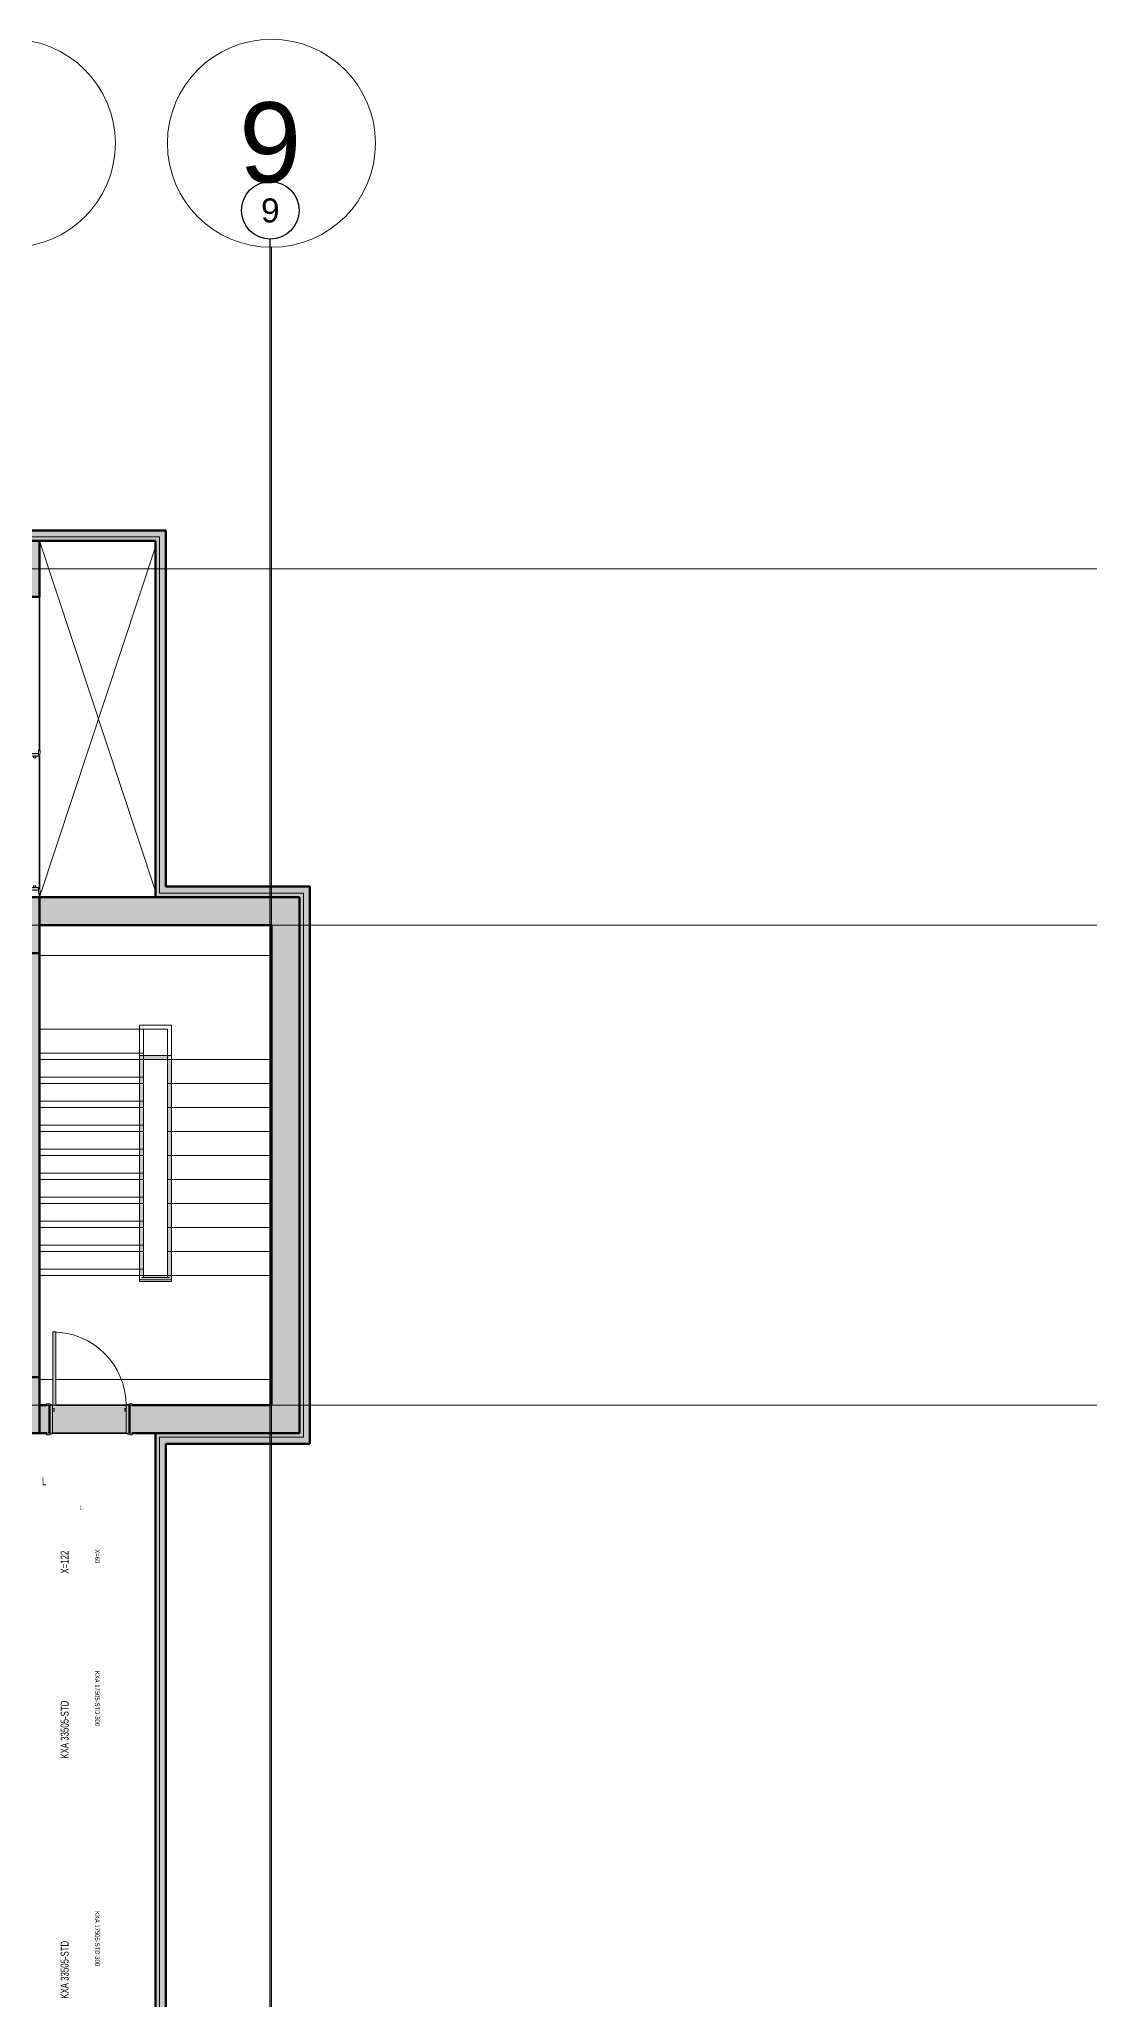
# Model space of a CAD drawing. Header units: millimetres. Extents: x -18178 to 96133, y -22425 to 61598.
# Drawn here: x 56978 to 70193, y 37102 to 61598 of the extents above; entities that cross this region are included whole.
import ezdxf
from ezdxf.enums import TextEntityAlignment as Align

# ---------------------------------------------------------------- set-up
doc = ezdxf.new("R2010")
doc.units = ezdxf.units.MM
for name, pattern in [('Centre', [10, 6, -1.25, 1.5, -1.25]), ('Demolished', [4.8, 3.2, -1.6]), ('Demolished_2_', [7.14375, 4.7625, -2.38125])]:
    doc.linetypes.add(name, pattern=pattern)
for name, color, linetype, lineweight, true_color in [('A-DOOR', 7, 'Continuous', 9, 0x7f7f7f), ('A-DOOR-FRAM', 7, 'Continuous', 9, 0x7f7f7f), ('A-FLOR', 7, 'Continuous', 9, 0x7f7f7f), ('A-FLOR-HRAL-MBND', 7, 'Continuous', 9, 0x7f7f7f), ('A-WALL', 7, 'Continuous', 9, 0x7f7f7f), ('A-WALL-PATT', 7, 'Continuous', 18, 0x7f7f7f), ('I-WALL', 7, 'Continuous', 9, 0x7f7f7f), ('S-COLS', 7, 'Continuous', 9, 0x7f7f7f), ('S-STRS', 7, 'Continuous', 9, 0x7f7f7f), ('S-STRS-MBND', 7, 'Continuous', 9, 0x7f7f7f)]:
    doc.layers.add(name, color=color, linetype=linetype, lineweight=lineweight, true_color=true_color)
for name, color, linetype, lineweight in [('A-FLOR-HRAL', 7, 'Demolished', 9), ('S-GRID', 7, 'Continuous', 9), ('S-GRID-IDEN', 7, 'Continuous', 9)]:
    doc.layers.add(name, color=color, linetype=linetype, lineweight=lineweight)
for name, color, linetype in [('EAE-BB-B-IN-004-KXA 3200A', 50, 'Continuous'), ('eae-bb-mım.', 7, 'Continuous'), ('EAE-BB-R1-OUT-004-KXC 1600A', 200, 'Continuous')]:
    doc.layers.add(name, color=color, linetype=linetype)
doc.styles.add('Arial', font='arial.ttf')
doc.styles.get("Standard").update_dxf_attribs({"font": 'arial.ttf'})

# ---------------------------------------------------------------- blocks, each defined once
blk = doc.blocks.new('Double leaf fire resistant solid steel door - 1600W x 2400H mm-1298319-Busbar Distribution First Floor  Layout - Phase 1')
at = {"layer": 'A-DOOR', "lineweight": 18, "true_color": 0xf2f2f2}
h = blk.add_hatch(color=7, dxfattribs=at)
h.paths.add_polyline_path([(817, 58), (817, 865), (785, 865), (785, 50), (817, 50)], flags=0)
h.paths.add_polyline_path([(-785, 58), (-785, 865), (-817, 865), (-817, 50), (-785, 50)], flags=0)
h = blk.add_hatch(color=7, dxfattribs=at)
h.paths.add_polyline_path([(895, 70), (855, 70), (829, 56), (825, 50), (895, 50), (895, 58)], flags=0)
h.paths.add_polyline_path([(-825, 50), (-833, 58), (-855, 70), (-895, 70), (-895, 50)], flags=0)
h = blk.add_hatch(color=7, dxfattribs=at)
h.paths.add_polyline_path([(895, -70), (895, -50), (825, -50), (829, -56), (855, -70)], flags=0)
h.paths.add_polyline_path([(-825, -50), (-895, -50), (-895, -70), (-855, -70), (-829, -56)], flags=0)
at = {"layer": 'A-DOOR-FRAM', "lineweight": 18, "true_color": 0xf2f2f2}
h = blk.add_hatch(color=7, dxfattribs=at)
h.paths.add_polyline_path([(852, 50), (820, 50), (820, -50), (852, -50)], flags=0)
h.paths.add_polyline_path([(-820, 50), (-852, 50), (-852, -50), (-820, -50)], flags=0)
h = blk.add_hatch(color=7, dxfattribs=at)
h.paths.add_polyline_path([(820, -17), (820, 15), (801, 15), (801, -17)], flags=0)
h.paths.add_polyline_path([(-801, -17), (-801, 15), (-820, 15), (-820, -17)], flags=0)
at = {"layer": 'A-DOOR', "color": 254, "true_color": 0xcccccc}
for p, q in [((-785, 865), (-817, 865)), ((-817, 865), (-817, 50)), ((-785, 50), (-785, 865)), ((817, 865), (785, 865)), ((785, 865), (785, 50)), ((817, 50), (817, 865)), ((-855, 70), (-895, 70)), ((-895, 70), (-895, 50)), ((-895, 50), (-825, 50)), ((-829, 56), (-855, 70)), ((-817, 50), (-785, 50)), ((785, 50), (817, 50)), ((825, 50), (895, 50)), ((855, 70), (829, 56)), ((895, 70), (855, 70)), ((895, 50), (895, 70)), ((-895, -50), (-895, -70)), ((-825, -50), (-895, -50)), ((-895, -70), (-855, -70)), ((-855, -70), (-829, -56)), ((895, -50), (825, -50)), ((829, -56), (855, -70)), ((855, -70), (895, -70)), ((895, -70), (895, -50))]:
    blk.add_line(p, q, dxfattribs=at)
at = {"layer": 'A-DOOR', "color": 254, "lineweight": 18, "true_color": 0xcccccc}
for p, q in [((-785, 865), (-817, 865)), ((-817, 865), (-817, 50)), ((-785, 50), (-785, 865)), ((785, 50), (785, 865)), ((785, 865), (817, 865)), ((817, 865), (817, 50)), ((-817, 50), (-785, 50)), ((817, 50), (785, 50))]:
    blk.add_line(p, q, dxfattribs=at)
at = {"layer": 'A-DOOR', "color": 254, "true_color": 0xe5e5e5}
for centre, radius, start, end in [((-817, 50), 816, 360, 90), ((817, 50), 815, 90, 180)]:
    blk.add_arc(centre, radius, start, end, dxfattribs=at)
at = {"layer": 'A-DOOR', "color": 254, "true_color": 0xcccccc}
for centre, start, end in [((-833, 49), 7.125, 60.2551), ((833, 49), 119.7449, 172.875), ((-833, -49), 299.7449, 352.875), ((833, -49), 187.125, 240.2551)]:
    blk.add_arc(centre, 8.06, start, end, dxfattribs=at)
at = {"layer": 'A-DOOR-FRAM', "color": 254, "lineweight": 18, "true_color": 0xcccccc}
for p, q in [((-820, 50), (-852, 50)), ((-852, 50), (-852, -50)), ((-820, -50), (-820, 50)), ((-801, 15), (-820, 15)), ((-820, 15), (-820, -17)), ((-801, -17), (-801, 15)), ((801, 15), (801, -17)), ((820, 15), (801, 15)), ((852, 50), (820, 50)), ((820, 50), (820, -50)), ((820, -17), (820, 15)), ((852, -50), (852, 50)), ((-852, -50), (-820, -50)), ((-820, -17), (-801, -17)), ((801, -17), (820, -17)), ((820, -50), (852, -50))]:
    blk.add_line(p, q, dxfattribs=at)
blk = doc.blocks.new('STR-Conc-Precast Rectangular Column Nwt - 700 x 700 mm-835840-Busbar Distribution First Floor  Layout - Phase 1')
at = {"layer": 'S-COLS', "lineweight": 35, "true_color": 0xf2f2f2}
blk.add_hatch(color=7, dxfattribs=at).paths.add_polyline_path([(227, 350), (-350, 350), (-350, -350), (350, -350), (350, 350)], flags=0)
at = {"layer": 'S-COLS', "color": 254, "lineweight": 50, "true_color": 0xcccccc}
for p, q in [((350, 350), (-350, 350)), ((-350, 350), (-350, -350)), ((350, -350), (350, 350)), ((-350, -350), (350, -350))]:
    blk.add_line(p, q, dxfattribs=at)
blk = doc.blocks.new('Single leaf fire resistant solid steel door - 1000W x 2400H mm-1314633-Busbar Distribution First Floor  Layout - Phase 1')
at = {"layer": 'A-DOOR', "lineweight": 18, "true_color": 0xf2f2f2}
h = blk.add_hatch(color=7, dxfattribs=at)
h.paths.add_polyline_path([(-495, 195), (-535, 195), (-535, 175), (-465, 175), (-469, 181)], flags=0)
h.paths.add_polyline_path([(495, 195), (469, 181), (465, 175), (535, 175), (535, 195)], flags=0)
h = blk.add_hatch(color=7, dxfattribs=at)
h.paths.add_polyline_path([(535, -175), (465, -175), (469, -181), (495, -195), (535, -195)], flags=0)
h.paths.add_polyline_path([(-465, -175), (-535, -175), (-535, -195), (-495, -195), (-469, -181)], flags=0)
blk.add_hatch(color=7, dxfattribs=at).paths.add_polyline_path([(420, -175), (420, -1091), (458, -1091), (458, -175)], flags=0)
at = {"layer": 'A-DOOR-FRAM', "lineweight": 18, "true_color": 0xf2f2f2}
h = blk.add_hatch(color=7, dxfattribs=at)
h.paths.add_polyline_path([(-492, 175), (-492, -175), (-460, -175), (-460, 175)], flags=0)
h.paths.add_polyline_path([(490, 175), (460, 175), (460, -175), (492, -175), (492, 175)], flags=0)
h = blk.add_hatch(color=7, dxfattribs=at)
h.paths.add_polyline_path([(-460, -103), (-460, -135), (-441, -135), (-441, -103)], flags=0)
h.paths.add_polyline_path([(441, -103), (441, -135), (460, -135), (460, -103)], flags=0)
at = {"layer": 'A-DOOR', "color": 254, "true_color": 0xcccccc}
for p, q in [((-535, 195), (-495, 195)), ((-535, 175), (-535, 195)), ((-465, 175), (-535, 175)), ((-495, 195), (-469, 181)), ((535, 175), (465, 175)), ((469, 181), (495, 195)), ((495, 195), (535, 195)), ((535, 195), (535, 175)), ((-535, -195), (-535, -175)), ((-535, -175), (-465, -175)), ((-495, -195), (-535, -195)), ((-469, -181), (-495, -195)), ((465, -175), (535, -175)), ((495, -195), (469, -181)), ((535, -195), (495, -195)), ((535, -175), (535, -195))]:
    blk.add_line(p, q, dxfattribs=at)
at = {"layer": 'A-DOOR', "color": 254, "lineweight": 18, "true_color": 0xe5e5e5}
for p, q in [((420, -175), (458, -175)), ((420, -1091), (420, -175)), ((420, -175), (420, -1091)), ((458, -175), (420, -175)), ((458, -175), (458, -1091)), ((458, -1091), (458, -175)), ((458, -1091), (420, -1091)), ((420, -1091), (458, -1091))]:
    blk.add_line(p, q, dxfattribs=at)
at = {"layer": 'A-DOOR', "color": 254, "true_color": 0xcccccc}
for centre, start, end in [((-473, 174), 7.125, 60.2551), ((473, 174), 119.7449, 172.875), ((-473, -174), 299.7449, 352.875), ((473, -174), 187.125, 240.2551)]:
    blk.add_arc(centre, 8.06, start, end, dxfattribs=at)
at = {"layer": 'A-DOOR', "color": 254, "true_color": 0xe5e5e5}
blk.add_arc((458, -175), 916, 180, 270, dxfattribs=at)
at = {"layer": 'A-DOOR-FRAM', "color": 254, "lineweight": 18, "true_color": 0xcccccc}
for p, q in [((-492, 175), (-460, 175)), ((-492, -175), (-492, 175)), ((-460, 175), (-460, -175)), ((460, 175), (492, 175)), ((460, -175), (460, 175)), ((492, 175), (492, -175)), ((-460, -175), (-492, -175)), ((-460, -103), (-441, -103)), ((-460, -135), (-460, -103)), ((-441, -135), (-460, -135)), ((-441, -103), (-441, -135)), ((441, -103), (460, -103)), ((441, -135), (441, -103)), ((460, -135), (441, -135)), ((460, -103), (460, -135)), ((492, -175), (460, -175))]:
    blk.add_line(p, q, dxfattribs=at)
blk = doc.blocks.new('Railing - Railing-897863-Busbar Distribution First Floor  Layout - Phase 1')
at = {"layer": 'A-FLOR-HRAL', "linetype": 'Continuous', "true_color": 0xf2f2f2}
for points in [[(68250, 48926), (68550, 48926), (68601, 48977), (68199, 48977)], [(68250, 47726), (68250, 48926), (68199, 48977), (68199, 47726)], [(68601, 46175), (68601, 48926), (68550, 48926), (68550, 46226)], [(68250, 46226), (68250, 47726), (68199, 47726), (68199, 46226)], [(68199, 46175), (68601, 46175), (68550, 46226), (68250, 46226)]]:
    blk.add_hatch(color=7, dxfattribs=at).paths.add_polyline_path(points, flags=0)
at = {"layer": 'A-FLOR-HRAL', "color": 254, "linetype": 'Continuous', "true_color": 0xe5e5e5}
for p, q in [((68199, 48977), (68199, 47726)), ((68601, 48977), (68199, 48977)), ((68250, 48926), (68250, 47726)), ((68550, 48926), (68250, 48926)), ((68550, 46226), (68550, 48926)), ((68601, 48926), (68601, 48977)), ((68601, 46175), (68601, 48926)), ((68199, 47726), (68250, 47726)), ((68199, 47726), (68199, 46226)), ((68250, 47726), (68250, 46226)), ((68199, 46226), (68199, 46175)), ((68199, 46175), (68601, 46175)), ((68250, 46226), (68550, 46226))]:
    blk.add_line(p, q, dxfattribs=at)
at = {"layer": 'A-FLOR-HRAL-MBND', "color": 254, "true_color": 0xe5e5e5}
for p, q in [((68199, 49357), (68199, 46306)), ((68601, 49357), (68199, 49357)), ((68250, 49306), (68250, 46306)), ((68550, 49306), (68250, 49306)), ((68550, 48926), (68550, 49306)), ((68601, 48926), (68601, 49357)), ((68199, 48977), (68199, 46226)), ((68601, 48977), (68199, 48977)), ((68250, 48926), (68250, 46226)), ((68550, 48926), (68250, 48926)), ((68550, 46226), (68550, 48926)), ((68550, 46226), (68550, 48926)), ((68601, 48926), (68601, 48977)), ((68601, 46226), (68601, 48926)), ((68601, 46175), (68601, 48926)), ((68199, 47726), (68199, 46226)), ((68250, 47726), (68250, 46226)), ((68250, 46306), (68199, 46306)), ((68199, 46226), (68199, 46153)), ((68199, 46226), (68199, 46175)), ((68199, 46175), (68601, 46175)), ((68199, 46153), (68601, 46153)), ((68225, 46203), (68575, 46203)), ((68250, 46226), (68550, 46226)), ((68601, 46153), (68601, 46226))]:
    blk.add_line(p, q, dxfattribs=at)
blk = doc.blocks.new('Grid - Arup_Grid_Head_Circle-39942-Busbar Distribution First Floor  Layout - Phase 1')
at = {"layer": 'S-GRID-IDEN', "color": 253, "lineweight": 18, "true_color": 0xaaaaaa}
blk.add_circle((0, 0), 6.5, dxfattribs=at)
blk = doc.blocks.new('IL021-ARP-ZZ-XX-M3-J-A-0001_rvt-1-Busbar Distribution First Floor  Layout - Phase 1')
at = {"layer": 'A-WALL-PATT', "lineweight": 25, "true_color": 0xf2f2f2}
h = blk.add_hatch(color=7, dxfattribs=at)
h.paths.add_polyline_path([(68450, 55456), (68530, 55456), (68530, 55536), (65935, 55536), (65935, 55456), (67085, 55456)], flags=0)
h.paths.add_polyline_path([(64135, 55456), (64135, 55536), (63675, 55536), (63675, 55456), (64007, 55456)], flags=0)
h.paths.add_polyline_path([(58878, 55456), (59625, 55456), (59625, 55536), (46975, 55536), (46975, 55456), (56142, 55456)], flags=0)
h.paths.add_polyline_path([(44516, 55456), (45025, 55456), (45025, 55536), (10025, 55536), (10025, 55456), (43832, 55456)], flags=0)
at = {"layer": 'A-WALL-PATT', "lineweight": 5, "true_color": 0xf2f2f2}
h = blk.add_hatch(color=7, dxfattribs=at)
h.paths.add_polyline_path([(68400, 55406), (68450, 55406), (68450, 55456), (65935, 55456), (65935, 55406), (67085, 55406)], flags=0)
h.paths.add_polyline_path([(63715, 55406), (64135, 55406), (64135, 55456), (63675, 55456), (63675, 55406), (63710, 55406)], flags=0)
h.paths.add_polyline_path([(59495, 55406), (59625, 55406), (59625, 55456), (46975, 55456), (46975, 55406), (59490, 55406)], flags=0)
h.paths.add_polyline_path([(43540, 55406), (45025, 55406), (45025, 55456), (10075, 55456), (10075, 55406), (42465, 55406)], flags=0)
at = {"layer": 'A-WALL-PATT', "lineweight": 25, "true_color": 0xf2f2f2}
for points in [[(68450, 50956), (68450, 55406), (68400, 55406), (68400, 50956)], [(69850, 50606), (70200, 50606), (70200, 50956), (66950, 50955), (66950, 50606), (69820, 50606)], [(70200, 50956), (70250, 50956), (70250, 51006), (68450, 51006), (68450, 50956), (69820, 50956)], [(70250, 44206), (70250, 50956), (70200, 50956), (70200, 44206)], [(70200, 44256), (70200, 50606), (69850, 50606), (69850, 44256)], [(66600, 44956), (66950, 44956), (66950, 50256), (66600, 50256), (66600, 45676)], [(70200, 44206), (70200, 44256), (68400, 44256), (68400, 44206), (69820, 44206)]]:
    blk.add_hatch(color=7, dxfattribs=at).paths.add_polyline_path(points, flags=0)
at = {"layer": 'A-WALL-PATT', "lineweight": 5, "true_color": 0xf2f2f2}
for points in [[(68530, 51006), (68530, 55456), (68450, 55456), (68450, 51006)], [(70250, 51006), (70330, 51006), (70330, 51086), (68530, 51086), (68530, 51006), (69820, 51006)], [(70330, 44126), (70330, 51006), (70250, 51006), (70250, 44126)], [(70200, 44126), (70250, 44126), (70250, 44206), (68450, 44206), (68450, 44126), (69820, 44126)]]:
    blk.add_hatch(color=7, dxfattribs=at).paths.add_polyline_path(points, flags=0)
at = {"layer": 'A-WALL-PATT', "lineweight": 25, "true_color": 0xf2f2f2}
h = blk.add_hatch(color=7, dxfattribs=at)
h.paths.add_polyline_path([(69820, 44256), (69850, 44256), (69850, 44606), (68075, 44606), (68075, 44256), (68453, 44256)], flags=0)
h.paths.add_polyline_path([(67075, 44256), (67075, 44606), (66950, 44606), (66950, 44256), (67040, 44256)], flags=0)
at = {"layer": 'A-WALL-PATT', "lineweight": 5, "true_color": 0xf2f2f2}
h = blk.add_hatch(color=7, dxfattribs=at)
h.paths.add_polyline_path([(68400, 11356), (68450, 11356), (68450, 11621), (68400, 11621), (68400, 11586)], flags=0)
h.paths.add_polyline_path([(68400, 14021), (68450, 14021), (68450, 44206), (68400, 44206), (68400, 14056)], flags=0)
at = {"layer": 'A-WALL-PATT', "lineweight": 25, "true_color": 0xf2f2f2}
h = blk.add_hatch(color=7, dxfattribs=at)
h.paths.add_polyline_path([(68450, 11406), (68530, 11406), (68530, 11621), (68450, 11621)], flags=0)
h.paths.add_polyline_path([(68530, 14021), (68530, 44126), (68450, 44126), (68450, 14021), (68465, 14021)], flags=0)
at = {"layer": 'I-WALL', "lineweight": 5, "true_color": 0xf2f2f2}
h = blk.add_hatch(color=7, dxfattribs=at)
h.paths.add_polyline_path([(67083, 44256), (67083, 44606), (67075, 44606), (67075, 44256), (67080, 44256)], flags=0)
h.paths.add_polyline_path([(68075, 44256), (68075, 44606), (68067, 44606), (68067, 44256), (68070, 44256)], flags=0)
h.paths.add_polyline_path([(67134, 44256), (68035, 44256), (68035, 44534), (68016, 44534), (68016, 44566), (68035, 44566), (68035, 44606), (67115, 44606), (67117, 44566), (67134, 44566), (67134, 44534), (67115, 44534), (67117, 44256)], flags=0)
at = {"color": 254, "lineweight": 18, "true_color": 0xe5e5e5}
for p, q in [((66950, 55406), (68400, 51031)), ((66950, 50956), (68400, 55331))]:
    blk.add_line(p, q, dxfattribs=at)
at = {"layer": 'A-FLOR', "color": 254, "lineweight": 35, "true_color": 0xe5e5e5}
for p, q in [((66950, 52791), (66950, 54706)), ((66950, 51060), (66950, 52732)), ((66950, 50956), (66950, 51001)), ((68035, 44256), (67115, 44256))]:
    blk.add_line(p, q, dxfattribs=at)
at = {"layer": 'A-WALL', "color": 254, "lineweight": 50, "true_color": 0xcccccc}
for p, q in [((68530, 55536), (65935, 55536)), ((66950, 55406), (68400, 55406)), ((68400, 55406), (68400, 50956)), ((68530, 55456), (68530, 55536)), ((68530, 55406), (68530, 55456)), ((68530, 51086), (68530, 55406)), ((68400, 50956), (68450, 50956)), ((68450, 50956), (68530, 50956)), ((70330, 51086), (68530, 51086)), ((68530, 50956), (70200, 50956)), ((70200, 50956), (70200, 44256)), ((70330, 51006), (70330, 51086)), ((70330, 50956), (70330, 51006)), ((70330, 44126), (70330, 50956)), ((70200, 44256), (68400, 44256)), ((68400, 44256), (68400, 44206)), ((68400, 44206), (68400, 44126)), ((68400, 44126), (68400, 14056)), ((68530, 44126), (70200, 44126)), ((68530, 14056), (68530, 44126)), ((70200, 44126), (70250, 44126)), ((70250, 44126), (70330, 44126))]:
    blk.add_line(p, q, dxfattribs=at)
at = {"layer": 'A-WALL', "color": 254, "lineweight": 18, "true_color": 0xcccccc}
for p, q in [((68450, 55456), (65935, 55456)), ((68450, 55456), (68450, 55406)), ((68450, 51006), (68450, 55406)), ((68530, 51006), (68450, 51006)), ((70250, 51006), (68530, 51006)), ((70250, 51006), (70250, 50956)), ((70250, 44206), (70250, 50956)), ((68450, 44206), (70200, 44206)), ((68450, 44126), (68450, 44206)), ((68450, 14021), (68450, 44126)), ((70250, 44206), (70200, 44206))]:
    blk.add_line(p, q, dxfattribs=at)
at = {"layer": 'I-WALL', "color": 254, "lineweight": 50, "true_color": 0xcccccc}
for p, q in [((70200, 50956), (66950, 50956)), ((70200, 50606), (70200, 50956)), ((66950, 50606), (69850, 50606)), ((69850, 50606), (69850, 44606)), ((70200, 44256), (70200, 50606)), ((66950, 44956), (66950, 50256)), ((67040, 44606), (66950, 44606)), ((67075, 44256), (67075, 44606)), ((68075, 44606), (68075, 44256)), ((69850, 44606), (68110, 44606)), ((66950, 44256), (67040, 44256)), ((68110, 44256), (69850, 44256)), ((69850, 44256), (70200, 44256))]:
    blk.add_line(p, q, dxfattribs=at)
at = {"layer": 'I-WALL', "color": 254, "lineweight": 35, "true_color": 0xe5e5e5}
for p, q in [((67155, 44606), (68035, 44606)), ((68035, 44256), (67115, 44256))]:
    blk.add_line(p, q, dxfattribs=at)
at = {"layer": 'S-GRID', "color": 253, "linetype": 'Centre', "lineweight": 18, "true_color": 0xaaaaaa}
for p, q in [((69850, -7279), (69850, 59074)), ((80163, 55056), (-5598, 55056)), ((80163, 50606), (-5598, 50606)), ((80162, 44606), (-5599, 44606))]:
    blk.add_line(p, q, dxfattribs=at)
at = {"layer": 'S-STRS', "color": 254, "true_color": 0xe5e5e5}
for p, q in [((69850, 50226), (66950, 50226)), ((68199, 48926), (66950, 48926)), ((68199, 48926), (66950, 48926)), ((68601, 48926), (69850, 48926)), ((68601, 48926), (69850, 48926)), ((68199, 48626), (66950, 48626)), ((68199, 48626), (66950, 48626)), ((68601, 48626), (69850, 48626)), ((68601, 48626), (69850, 48626)), ((68199, 48326), (66950, 48326)), ((68199, 48326), (66950, 48326)), ((68601, 48326), (69850, 48326)), ((68601, 48326), (69850, 48326)), ((68199, 48026), (66950, 48026)), ((68199, 48026), (66950, 48026)), ((68601, 48026), (69850, 48026)), ((68601, 48026), (69850, 48026)), ((68199, 47726), (66950, 47726)), ((68199, 47726), (66950, 47726)), ((68601, 47726), (69850, 47726)), ((68601, 47726), (69850, 47726)), ((68199, 47426), (66950, 47426)), ((68199, 47426), (66950, 47426)), ((68601, 47426), (69850, 47426)), ((68601, 47426), (69850, 47426)), ((68199, 47126), (66950, 47126)), ((68199, 47126), (66950, 47126)), ((68601, 47126), (69850, 47126)), ((68601, 47126), (69850, 47126)), ((68199, 46826), (66950, 46826)), ((68199, 46826), (66950, 46826)), ((68601, 46826), (69850, 46826)), ((68601, 46826), (69850, 46826)), ((68199, 46526), (66950, 46526)), ((68199, 46526), (66950, 46526)), ((68601, 46526), (69850, 46526)), ((68601, 46526), (69850, 46526)), ((68199, 46226), (66950, 46226)), ((68199, 46226), (66950, 46226)), ((68601, 46226), (69850, 46226)), ((68601, 46226), (69850, 46226)), ((66950, 44926), (67117, 44926)), ((67155, 44926), (69850, 44926))]:
    blk.add_line(p, q, dxfattribs=at)
at = {"layer": 'S-STRS-MBND', "color": 254, "true_color": 0xe5e5e5}
for p, q in [((66950, 50606), (66950, 49306)), ((69850, 50606), (66950, 50606)), ((69850, 48926), (69850, 50606)), ((66950, 50226), (66950, 48926)), ((69850, 50226), (66950, 50226)), ((69850, 48926), (69850, 50226)), ((68250, 49306), (66950, 49306)), ((66950, 49306), (66950, 46306)), ((68250, 49306), (66950, 49306)), ((68250, 49306), (68550, 49306)), ((68250, 49306), (68250, 46306)), ((68550, 49306), (68550, 48926)), ((68250, 49006), (66950, 49006)), ((68250, 49006), (66950, 49006)), ((68250, 48926), (66950, 48926)), ((66950, 48926), (66950, 46226)), ((68250, 48926), (66950, 48926)), ((68250, 48926), (68550, 48926)), ((68250, 48926), (68250, 46226)), ((68550, 48926), (69850, 48926)), ((68550, 48926), (69850, 48926)), ((68550, 46226), (68550, 48926)), ((68550, 46226), (68550, 48926)), ((68550, 48926), (69850, 48926)), ((68550, 48926), (69850, 48926)), ((69850, 46226), (69850, 48926)), ((69850, 46226), (69850, 48926)), ((68250, 48706), (66950, 48706)), ((68250, 48706), (66950, 48706)), ((68250, 48626), (66950, 48626)), ((68250, 48626), (66950, 48626)), ((68550, 48626), (69850, 48626)), ((68550, 48626), (69850, 48626)), ((68550, 48626), (69850, 48626)), ((68550, 48626), (69850, 48626)), ((68250, 48406), (66950, 48406)), ((68250, 48406), (66950, 48406)), ((68250, 48326), (66950, 48326)), ((68250, 48326), (66950, 48326)), ((68550, 48326), (69850, 48326)), ((68550, 48326), (69850, 48326)), ((68550, 48326), (69850, 48326)), ((68550, 48326), (69850, 48326)), ((68250, 48106), (66950, 48106)), ((68250, 48106), (66950, 48106)), ((68250, 48026), (66950, 48026)), ((68250, 48026), (66950, 48026)), ((68550, 48026), (69850, 48026)), ((68550, 48026), (69850, 48026)), ((68550, 48026), (69850, 48026)), ((68550, 48026), (69850, 48026)), ((68250, 47806), (66950, 47806)), ((68250, 47806), (66950, 47806)), ((66950, 47726), (68199, 47726)), ((68250, 47726), (66950, 47726)), ((68250, 47726), (66950, 47726)), ((66950, 47545), (66950, 46226)), ((68250, 47726), (68250, 46226)), ((68550, 47726), (69850, 47726)), ((68550, 47726), (69850, 47726)), ((68550, 47726), (69850, 47726)), ((68550, 47726), (69850, 47726)), ((68250, 47506), (66950, 47506)), ((68250, 47506), (66950, 47506)), ((68250, 47426), (66950, 47426)), ((68250, 47426), (66950, 47426)), ((68250, 47426), (66950, 47426)), ((68250, 47426), (66950, 47426)), ((68550, 47426), (69850, 47426)), ((68550, 47426), (69850, 47426)), ((68550, 47426), (69850, 47426)), ((68550, 47426), (69850, 47426)), ((68250, 47206), (66950, 47206)), ((68250, 47206), (66950, 47206)), ((68250, 47126), (66950, 47126)), ((68250, 47126), (66950, 47126)), ((68250, 47126), (66950, 47126)), ((68250, 47126), (66950, 47126)), ((68550, 47126), (69850, 47126)), ((68550, 47126), (69850, 47126)), ((68550, 47126), (69850, 47126)), ((68550, 47126), (69850, 47126)), ((68250, 46906), (66950, 46906)), ((68250, 46906), (66950, 46906)), ((68250, 46826), (66950, 46826)), ((68250, 46826), (66950, 46826)), ((68250, 46826), (66950, 46826)), ((68250, 46826), (66950, 46826)), ((68550, 46826), (69850, 46826)), ((68550, 46826), (69850, 46826)), ((68550, 46826), (69850, 46826)), ((68550, 46826), (69850, 46826)), ((68250, 46606), (66950, 46606)), ((68250, 46606), (66950, 46606)), ((68250, 46526), (66950, 46526)), ((68250, 46526), (66950, 46526)), ((68250, 46526), (66950, 46526)), ((68250, 46526), (66950, 46526)), ((68250, 46306), (66950, 46306)), ((68550, 46526), (69850, 46526)), ((68550, 46526), (69850, 46526)), ((68550, 46526), (69850, 46526)), ((68550, 46526), (69850, 46526)), ((66950, 46226), (66950, 44606)), ((66950, 46226), (66950, 44926)), ((68250, 46226), (66950, 46226)), ((68250, 46226), (66950, 46226)), ((68250, 46226), (66950, 46226)), ((68250, 46226), (66950, 46226)), ((68250, 46203), (68250, 46226)), ((68550, 46226), (68250, 46226)), ((68550, 46203), (68250, 46203)), ((68550, 46226), (68550, 46203)), ((68550, 46226), (69850, 46226)), ((68550, 46226), (69850, 46226)), ((68550, 46226), (69850, 46226)), ((68550, 46226), (69850, 46226)), ((69850, 44606), (69850, 46226)), ((69850, 44926), (69850, 46226)), ((66950, 44926), (67117, 44926)), ((67155, 44926), (69850, 44926)), ((66950, 44606), (69850, 44606))]:
    blk.add_line(p, q, dxfattribs=at)
at = {"color": 253, "lineweight": 5, "true_color": 0xaaaaaa, "xscale": 199.9999999999999, "yscale": 199.9999999999999, "zscale": 199.9999999999999}
for p in [(66600, 60374), (69850, 60374)]:
    blk.add_blockref('Grid - Arup_Grid_Head_Circle-39942-Busbar Distribution First Floor  Layout - Phase 1', p, dxfattribs=at)
at = {"color": 253, "linetype": 'Demolished_2_', "lineweight": 9, "true_color": 0xaaaaaa}
for name, p, rotation in [('STR-Conc-Precast Rectangular Column Nwt - 700 x 700 mm-835840-Busbar Distribution First Floor  Layout - Phase 1', (66600, 55056), 180), ('Double leaf fire resistant solid steel door - 1600W x 2400H mm-1298319-Busbar Distribution First Floor  Layout - Phase 1', (66890, 51896), 90), ('STR-Conc-Precast Rectangular Column Nwt - 700 x 700 mm-835840-Busbar Distribution First Floor  Layout - Phase 1', (66600, 50606), 180), ('Single leaf fire resistant solid steel door - 1000W x 2400H mm-1314633-Busbar Distribution First Floor  Layout - Phase 1', (67575, 44431), 180), ('STR-Conc-Precast Rectangular Column Nwt - 700 x 700 mm-835840-Busbar Distribution First Floor  Layout - Phase 1', (66600, 44606), 180)]:
    blk.add_blockref(name, p, dxfattribs=dict(at, rotation=rotation))
blk.add_blockref('Railing - Railing-897863-Busbar Distribution First Floor  Layout - Phase 1', (0, 0), dxfattribs=at)
at = {"layer": 'S-GRID-IDEN', "color": 253, "lineweight": 18, "true_color": 0xaaaaaa, "insert": (69446, 60886), "char_height": 1000, "width": 962.02, "attachment_point": 1, "style": 'Arial'}
blk.add_mtext('9', dxfattribs=at)

msp = doc.modelspace()

# ---------------------------------------------------------------- linework, layer by layer
at = {"layer": 'eae-bb-mım.'}
msp.add_lwpolyline([(59865, -22424.76671), (59865, 59099.26401)], dxfattribs=at)
msp.add_circle((59865, 59459.57006), 360.30605, dxfattribs=at)

# ---------------------------------------------------------------- block references
at = {"layer": 'eae-bb-mım.', "lineweight": 5}
msp.add_blockref('IL021-ARP-ZZ-XX-M3-J-A-0001_rvt-1-Busbar Distribution First Floor  Layout - Phase 1', (-9969.99989, -75.97871), dxfattribs=at)

# ---------------------------------------------------------------- texts
at = {"layer": 'EAE-BB-B-IN-004-KXA 3200A', "color": 7, "width": 0.7}
msp.add_text('L', height=100, dxfattribs=at).set_placement((57039.9365, 43580.8995, 3152.5), align=Align.MIDDLE)
for s, p in [('X=122', (57295.12926, 42569.83219, 3152.5)), ('KXA 33505-STD', (57295.12926, 40477, 3152.5)), ('KXA 33505-STD', (57295.12926, 37477, 3152.5))]:
    msp.add_text(s, height=100, rotation=90, dxfattribs=at).set_placement(p, align=Align.MIDDLE)
at = {"layer": 'eae-bb-mım.'}
msp.add_text('9', height=300, dxfattribs=at).set_placement((59865, 59459.57006), align=Align.MIDDLE)
at = {"layer": 'EAE-BB-R1-OUT-004-KXC 1600A', "color": 7, "width": 0.65}
msp.add_text('L', height=60, dxfattribs=at).set_placement((57500.00299, 43253.94544, 3355), align=Align.MIDDLE)
at = {"layer": 'EAE-BB-R1-OUT-004-KXC 1600A', "color": 7, "width": 0.7}
for s, p in [('X=60', (57704.42979, 42643.22611, 3355)), ('KXA 17505-STD-300', (57704.42979, 40866.5563, 3355)), ('KXA 17505-STD-300', (57704.42979, 37866.5563, 3355))]:
    msp.add_text(s, height=60, rotation=270, dxfattribs=at).set_placement(p, align=Align.MIDDLE)

doc.saveas('drawing.dxf')
